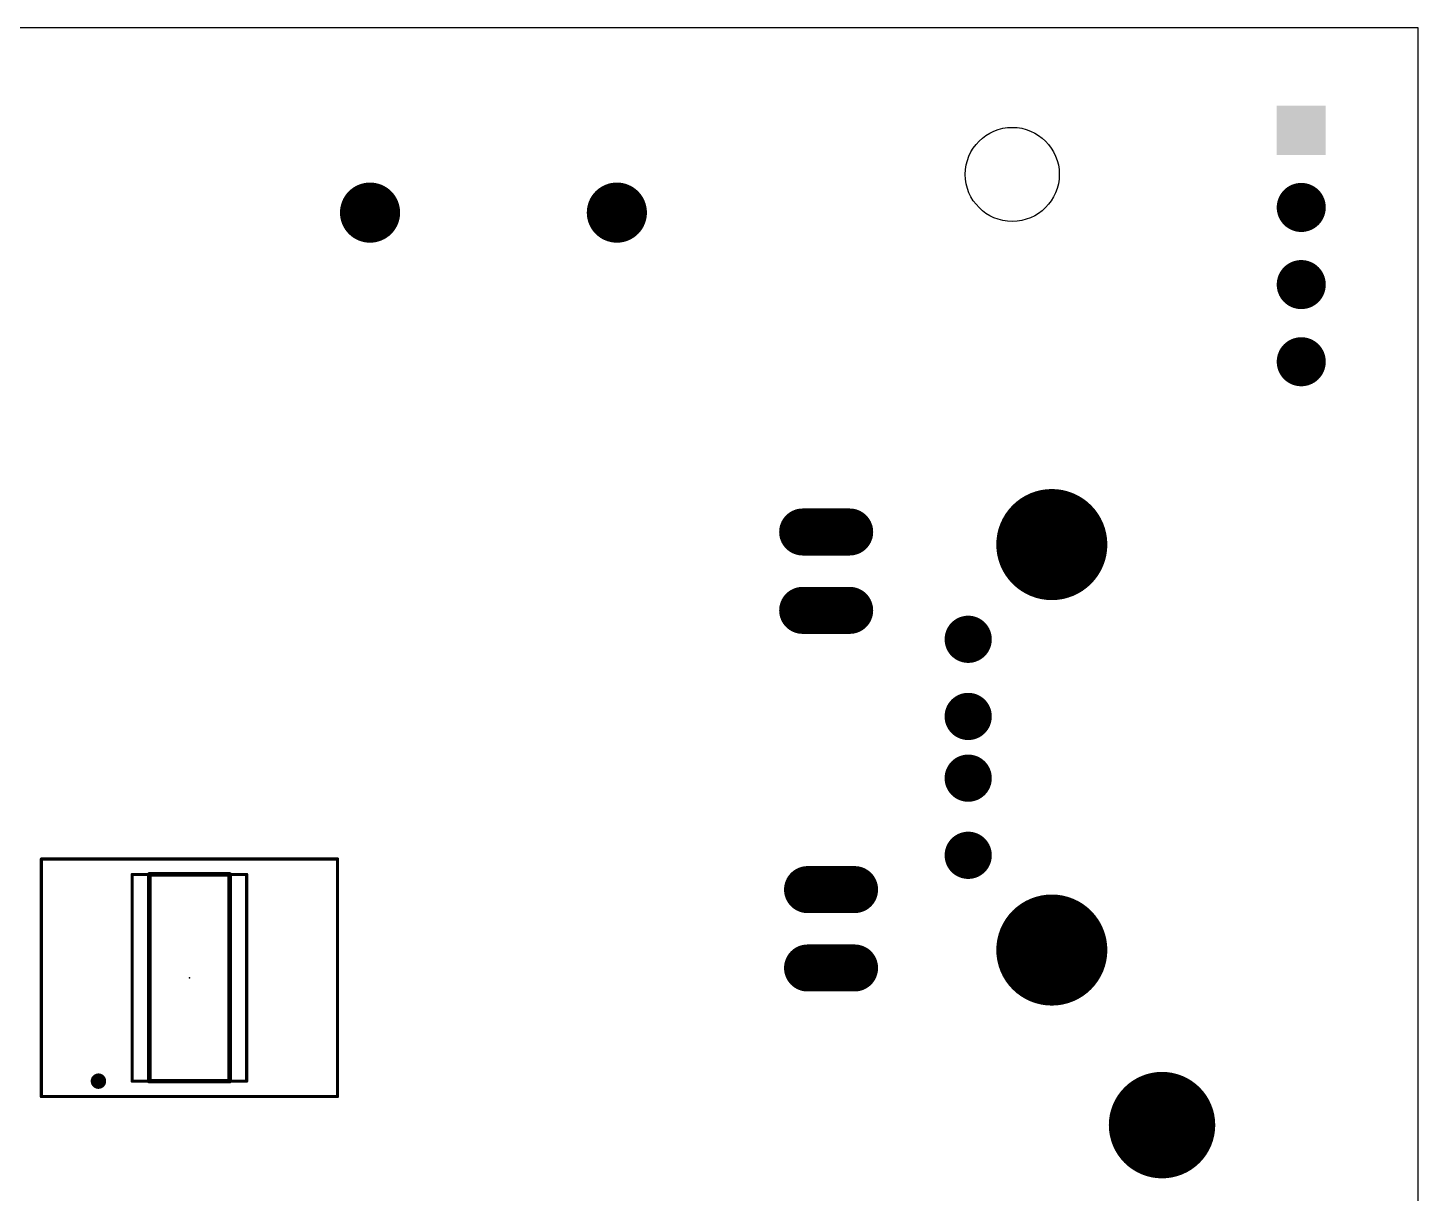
# Model space of a CAD drawing. Extents: x -2 to 136, y 0 to 100.
# Drawn here: x 90.81 to 135.87, y 62.71 to 100.48 of the extents above; entities that cross this region are included whole.
import ezdxf

# ---------------------------------------------------------------- set-up
doc = ezdxf.new("R2010")
doc.units = 0
for name, color, linetype in [('17', 110, 'CONTINUOUS'), ('20', 31, 'CONTINUOUS'), ('22', 253, 'CONTINUOUS'), ('24', 53, 'CONTINUOUS'), ('40', 132, 'CONTINUOUS'), ('52', 253, 'CONTINUOUS')]:
    doc.layers.add(name, color=color, linetype=linetype)

# ---------------------------------------------------------------- blocks, each defined once
blk = doc.blocks.new('SQUAREP')
blk.add_solid([(-0.5, -0.5), (0.5, -0.5), (-0.5, 0.5), (0.5, 0.5)])
blk = doc.blocks.new('ROUNDP')
at = {"const_width": 0.5}
blk.add_lwpolyline([(0, -0.25, 1), (0, 0.25, 1), (0, -0.25)], format="xyb", dxfattribs=at)
blk = doc.blocks.new('LONGP100')
at = {"const_width": 1}
blk.add_lwpolyline([(-0.5, 0), (0.5, 0)], dxfattribs=at)
at = {"const_width": 0.5}
for points in [[(-0.5, 0.25, 1), (-0.5, -0.25)], [(0.5, -0.25, 1), (0.5, 0.25)]]:
    blk.add_lwpolyline(points, format="xyb", dxfattribs=at)

msp = doc.modelspace()

# ---------------------------------------------------------------- linework, layer by layer
at = {"layer": '20'}
for p, q in [((135.87, 100.4763), (-2.0638, 100.4763)), ((135.87, -0.1588), (135.87, 100.4763))]:
    msp.add_line(p, q, dxfattribs=at)
msp.add_circle((122.7138, 95.7263), 1.524, dxfattribs=at)
at = {"layer": '22', "const_width": 0.15}
for points in [[(94.7438, 73.0413), (97.3438, 73.0413)], [(94.7438, 73.0413), (94.7438, 66.3413)], [(97.3438, 73.0413), (97.3438, 66.3413)], [(94.7438, 66.3413), (97.3438, 66.3413)]]:
    msp.add_lwpolyline(points, dxfattribs=at)
at = {"layer": '22'}
for points, const_width in [([(94.7813, 73.0413, 1), (94.7063, 73.0413)], 0.075), ([(94.7438, 73.0787, 1), (94.7438, 73.0038)], 0.075), ([(97.3812, 73.0413, 1), (97.3063, 73.0413)], 0.075), ([(97.3438, 73.0038, 1), (97.3438, 73.0787)], 0.075), ([(93.0938, 66.2163, 1), (93.0938, 66.4663, 1), (93.0938, 66.2163)], 0.25), ([(94.7438, 66.3787, 1), (94.7438, 66.3038)], 0.075), ([(94.7063, 66.3413, 1), (94.7813, 66.3413)], 0.075), ([(97.3063, 66.3413, 1), (97.3812, 66.3413)], 0.075), ([(97.3438, 66.3038, 1), (97.3438, 66.3787)], 0.075)]:
    msp.add_lwpolyline(points, format="xyb", dxfattribs=dict(at, const_width=const_width))
at = {"layer": '24'}
msp.add_point((96.0438, 69.6912), dxfattribs=at)
at = {"layer": '40', "const_width": 0.05}
for points in [[(91.2438, 73.5663, 1), (91.2438, 73.5162)], [(91.2688, 73.5413, 1), (91.2188, 73.5413)], [(100.8688, 73.5413, 1), (100.8187, 73.5413)], [(100.8438, 73.5162, 1), (100.8438, 73.5663)], [(91.2438, 65.8663, 1), (91.2438, 65.8162)], [(91.2188, 65.8413, 1), (91.2688, 65.8413)], [(100.8187, 65.8413, 1), (100.8688, 65.8413)], [(100.8438, 65.8162, 1), (100.8438, 65.8663)]]:
    msp.add_lwpolyline(points, format="xyb", dxfattribs=at)
at = {"layer": '40', "const_width": 0.1}
for points in [[(91.2438, 73.5413), (91.2438, 65.8413)], [(100.8438, 73.5413), (91.2438, 73.5413)], [(100.8438, 65.8413), (100.8438, 73.5413)], [(91.2438, 65.8413), (100.8438, 65.8413)]]:
    msp.add_lwpolyline(points, dxfattribs=at)
at = {"layer": '52', "const_width": 0.05}
for points in [[(94.1887, 73.0663, 1), (94.1887, 73.0162)], [(94.2138, 73.0413, 1), (94.1637, 73.0413)], [(97.9238, 73.0413, 1), (97.8738, 73.0413)], [(97.8988, 73.0162, 1), (97.8988, 73.0663)], [(94.1887, 66.3663, 1), (94.1887, 66.3162)], [(94.1637, 66.3413, 1), (94.2138, 66.3413)], [(97.8738, 66.3413, 1), (97.9238, 66.3413)], [(97.8988, 66.3162, 1), (97.8988, 66.3663)]]:
    msp.add_lwpolyline(points, format="xyb", dxfattribs=at)
at = {"layer": '52', "const_width": 0.1}
for points in [[(94.1887, 73.0413), (97.8988, 73.0413)], [(94.1887, 73.0413), (94.1887, 66.3413)], [(97.8988, 73.0413), (97.8988, 66.3413)], [(94.1887, 66.3413), (97.8988, 66.3413)]]:
    msp.add_lwpolyline(points, dxfattribs=at)

# ---------------------------------------------------------------- block references
at = {"layer": '17'}
for name, p, xscale, yscale, rotation in [('SQUAREP', (132.08, 97.155), 1.59, 1.59, 270), ('SQUAREP', (132.08, 97.155), 1.59, 1.59, 270), ('ROUNDP', (101.8975, 94.4875), 1.95, 1.95, 90), ('ROUNDP', (101.8975, 94.4875), 1.95, 1.95, 90), ('ROUNDP', (109.8975, 94.4875), 1.95, 1.95, 90), ('ROUNDP', (109.8975, 94.4875), 1.95, 1.95, 90), ('ROUNDP', (132.08, 94.655), 1.59, 1.59, 270), ('ROUNDP', (132.08, 94.655), 1.59, 1.59, 270), ('ROUNDP', (132.08, 92.155), 1.59, 1.59, 270), ('ROUNDP', (132.08, 92.155), 1.59, 1.59, 270), ('ROUNDP', (132.08, 89.655), 1.59, 1.59, 270), ('ROUNDP', (132.08, 89.655), 1.59, 1.59, 270), ('ROUNDP', (123.995, 83.73), 3.6, 3.6, 90), ('ROUNDP', (123.995, 83.73), 3.6, 3.6, 90), ('ROUNDP', (121.285, 80.66), 1.53, 1.53, 90), ('ROUNDP', (121.285, 80.66), 1.53, 1.53, 90), ('ROUNDP', (121.285, 78.16), 1.53, 1.53, 90), ('ROUNDP', (121.285, 78.16), 1.53, 1.53, 90), ('ROUNDP', (121.285, 76.16), 1.53, 1.53, 90), ('ROUNDP', (121.285, 76.16), 1.53, 1.53, 90), ('ROUNDP', (121.285, 73.66), 1.53, 1.53, 90), ('ROUNDP', (121.285, 73.66), 1.53, 1.53, 90), ('ROUNDP', (123.995, 70.59), 3.6, 3.6, 90), ('ROUNDP', (123.995, 70.59), 3.6, 3.6, 90), ('ROUNDP', (127.5675, 64.9163), 3.45, 3.45, 90), ('ROUNDP', (127.5675, 64.9163), 3.45, 3.45, 90)]:
    msp.add_blockref(name, p, dxfattribs=dict(at, xscale=xscale, yscale=yscale, rotation=rotation))
at = {"layer": '17', "xscale": 1.524, "yscale": 1.524}
for p in [(116.6813, 84.1375), (116.6813, 84.1375), (116.6813, 81.5975), (116.6813, 81.5975), (116.84, 72.5487), (116.84, 72.5487), (116.84, 70.0088), (116.84, 70.0088)]:
    msp.add_blockref('LONGP100', p, dxfattribs=at)

doc.saveas('drawing.dxf')
